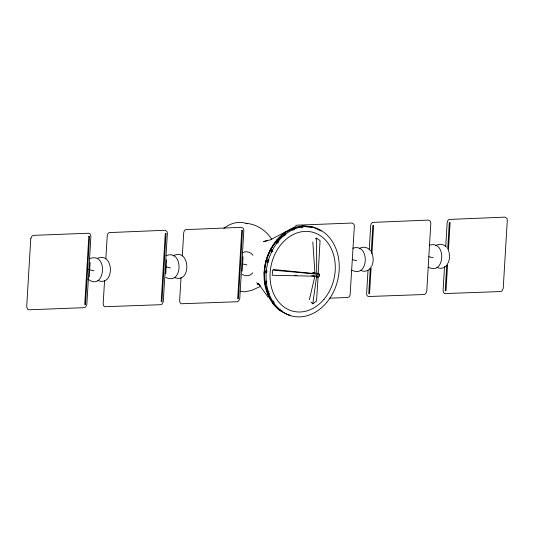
<?xml version="1.0" encoding="UTF-8"?>
<svg xmlns="http://www.w3.org/2000/svg" width="534" height="534" viewBox="0 0 534 534"><rect width="100%" height="100%" fill="white"/><g stroke="black" fill="none" stroke-linecap="round" stroke-linejoin="round"><path stroke-width="0.8" d="M318.217 273.328L320.06 240.587L316.609 238.144L315.3 238.872M89.245 277.006L90.106 262.675M104.564 280.504L103.169 303.799L103.543 305.635L104.731 306.716L160.6 304.707L162.116 304.06L163.304 301.543L167.382 233.318L167.008 231.476L165.053 230.274L109.163 232.59L107.841 233.765L107.247 235.574L105.852 258.87M165.714 274.049L166.568 259.718M181.026 277.546L179.638 300.842L180.011 302.678L181.2 303.759L237.069 301.75L238.585 301.103L239.773 298.586L243.851 230.361L243.477 228.519L241.522 227.317L185.632 229.633L184.31 230.808L183.716 232.617L182.321 255.913M242.182 271.092L243.037 256.761M368.006 270.311L366.618 293.607L366.991 295.449L368.18 296.53L424.049 294.521L425.565 293.874L426.753 291.35L430.831 223.132L430.457 221.29L428.502 220.088L372.612 222.404L371.29 223.579L370.696 225.388L369.254 249.512M370.296 267.881L368.754 293.667L369.548 293.647L371.19 266.186M371.243 252.068L372.832 225.448L373.626 225.421L371.938 253.71M444.528 266.526L443.08 290.65L443.46 292.492L444.648 293.573L500.518 291.564L502.027 290.917L503.222 288.4L507.3 220.175L506.926 218.333L504.97 217.131L449.081 219.447L447.759 220.622L447.165 222.431L445.723 246.554M446.764 264.924L445.222 290.71L446.017 290.69L447.659 263.235M447.706 249.111L449.301 222.491L450.095 222.464L448.353 251.587M318.117 276.645L316.549 301.036L312.784 303.759L310.988 302.137M293.486 230.02L293.687 227.597L303.225 225.688L312.577 226.863L321.114 231.035M294.174 229.733L294.307 228.105L302.291 226.509L301.703 228.038M290.029 315.073L288.467 314.873L279.936 310.701L280.096 309.066M312.784 303.759L316.549 276.959M279.936 310.701C252.869 289.121 262.361 240.26 293.687 227.597M292.679 230.194L292.946 228.592L285.35 232.657L285.75 235.047M309.386 299.707L314.8 276.405M302.751 227.257L303.225 225.688M273.128 300.956L272.64 302.524L268.255 294.881L269.209 293.546M272.807 303.813L273.548 301.463M371.991 265.705C373.68 261.567 373.546 256.774 371.737 252.702M448.453 262.748L449.641 257.495L449.087 252.175M274.142 302.171L273.541 303.706L279.502 309.473M268.916 291.304L267.654 293.413L265.151 284.415L266.473 283.461M267.567 294.681L268.836 292.552M294.821 226.536L296.931 225.174L352.033 223.045L353.989 224.247L354.362 226.089L350.11 295.229L349.096 296.831L347.587 297.478L329.491 298.179M252.809 272.847C250.306 276.071 245.446 276.752 242.129 274.389M370.329 268.302C368.053 271.172 363.661 272.253 360.483 270.257M446.798 265.345C444.522 268.215 440.129 269.296 436.952 267.3M266.693 281.131L264.897 282.766L264.443 273.021L266.806 272.554M264.57 283.928L267.007 281.705M173.036 255.893C190.204 246.608 192.147 284.602 174.278 277.46M359.242 248.69C362.78 245.974 368.013 247.202 370.516 250.713M435.711 245.733C438.988 243.237 443.914 244.018 446.451 247.182M286.137 231.516L270.424 239.819L263.569 241.508L267.514 240.721M260.612 286.304L251.741 290.403L244.652 291.818L240.02 291.237M89.605 258.663C109.003 251.2 104.991 293.119 87.609 278.788M97.388 258.363C114.276 251.187 114.99 287.459 97.815 280.417M166.067 255.706C183.623 248.457 183.215 286.311 165.66 277.346M242.536 252.749C246.034 250.593 250.673 252.088 252.996 255.259M352.874 248.243C370.102 242.369 368.974 279.002 351.866 270.151M429.343 245.286C446.571 239.412 445.436 276.045 428.335 267.194M266.86 270.458L264.557 271.305L266.179 261.48L268.475 262.261M264.03 272.28L267.067 271.159M315.748 276.212L272.24 275.277L272.554 270.111L315.874 274.015M294.441 275.277L296.904 275.35M311.669 275.798L314.125 275.878M273.421 269.516L315.08 273.648M303.679 226.469L311.502 227.451M258.696 284.128L257.148 283.934L259.444 284.475M269.103 260.165L266.646 259.811L270.244 250.573L271.873 252.348M265.972 260.539L268.348 260.886M428.815 256.727L433.141 257.735M245.9 223.292C256.767 224.187 266.025 230.361 271.819 239.446M352.347 259.684L356.672 260.692M242.61 263.929L246.935 264.937M166.141 266.887L170.466 267.894M88.23 269.503L94.004 270.851M280.65 310.294L282.793 311.342M272.333 250.086L271.032 249.064L276.352 241.048L277.226 243.391M270.271 249.505L272.814 251.494M256.741 282.76L260.205 285.677M259.584 284.796L258.409 283.661L268.135 297.238M278.521 241.922L277.413 239.806L284.095 233.552L284.262 235.975M276.632 239.92L278.127 242.776M284.615 232.45L285.016 234.847M312.811 241.975L314.953 273.214M316.609 238.144L316.689 273.121M223.866 228.405A33.916 26.773 -76.9 0 1 247.369 223.793M268.442 292.545A39.356 31.072 -76.9 0 1 265.438 284.168M265.098 282.579A39.356 31.072 -76.9 0 1 284.148 235.207M314.826 276.338A1.989 1.569 -76.9 0 1 313.318 275.891M313.211 273.521A1.989 1.569 -76.9 0 1 315.053 272.534M314.332 275.844A1.569 1.242 -76.9 0 1 313.685 275.864M313.058 273.615A1.569 1.242 -76.9 0 1 314.192 272.801M311.863 273.755A1.569 1.242 -76.9 0 1 314.186 273.288M30.778 238.531L26.7 306.756L27.588 309.259L29.03 309.793L84.138 307.664L85.647 307.017L86.835 304.5L90.92 236.275L90.026 233.765L88.591 233.231L33.482 235.361L31.973 236.015L30.778 238.531M88.818 236.435L84.739 304.66L85.493 304.62L89.572 236.402L88.818 236.435M165.286 233.478L161.208 301.703L161.962 301.663L166.041 233.445L165.286 233.478M241.755 230.521L237.677 298.746L238.431 298.706L242.509 230.488L241.755 230.521M318.851 276.218A1.362 1.075 -76.9 0 0 318.498 273.982A1.362 1.075 -76.9 0 0 317.062 275.684A1.362 1.075 -76.9 0 0 318.851 276.218M318.778 276.552A1.989 1.569 -76.9 0 0 318.264 273.281A1.989 1.569 -76.9 0 0 316.168 275.771A1.989 1.569 -76.9 0 0 318.778 276.552M323.984 299.294A40.718 32.147 -76.9 0 0 313.425 232.437A40.718 32.147 -76.9 0 0 270.604 283.334A40.718 32.147 -76.9 0 0 323.984 299.294M326.568 302.638A45.65 36.038 -76.9 0 0 314.726 227.684A45.65 36.038 -76.9 0 0 266.72 284.742A45.65 36.038 -76.9 0 0 326.568 302.638"/></g></svg>
